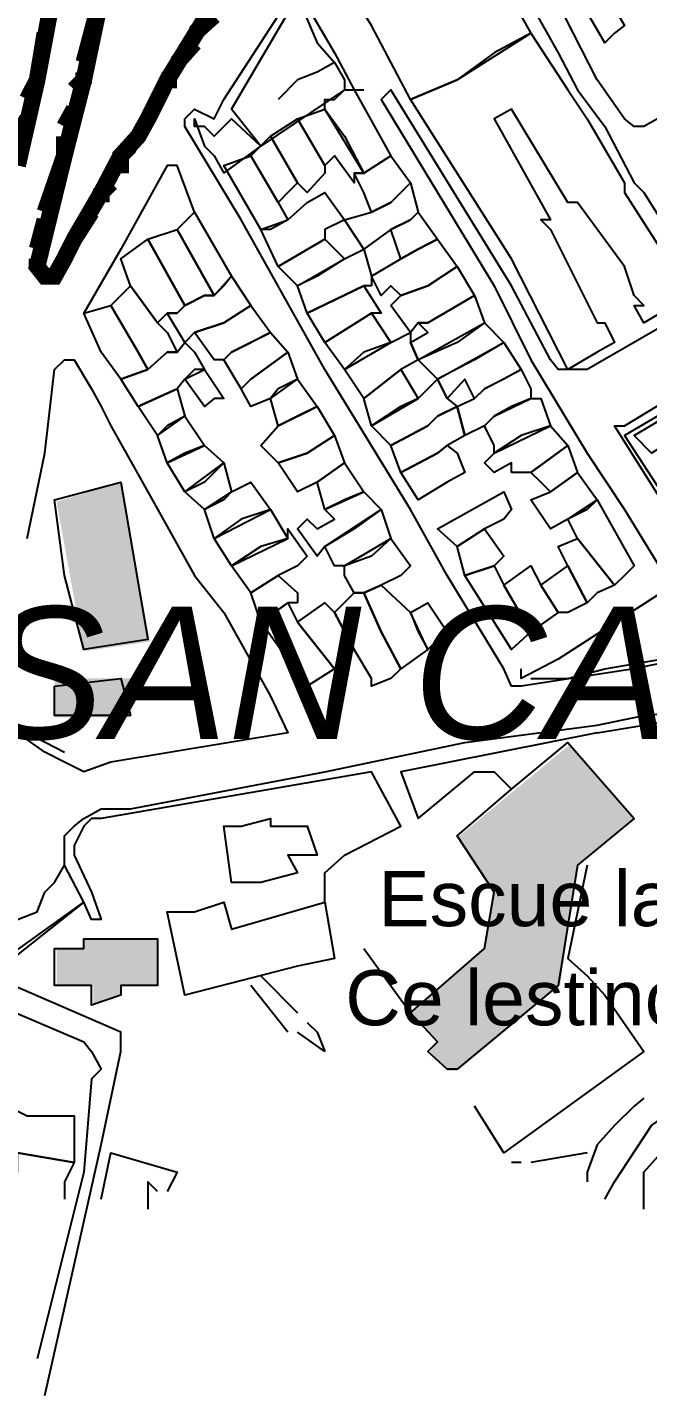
# Model space of a CAD drawing. Header units: millimetres. Extents: x -3588 to 75209, y -3737 to 38254.
# Drawn here: x 18329.5 to 18419.5, y 32650 to 32848.8 of the extents above; entities that cross this region are included whole.
import ezdxf

# ---------------------------------------------------------------- set-up
doc = ezdxf.new("R2010")
doc.units = ezdxf.units.MM
for name, color, linetype in [('H', 250, 'Continuous'), ('P', 253, 'Continuous'), ('T', 7, 'Continuous')]:
    doc.layers.add(name, color=color, linetype=linetype)

msp = doc.modelspace()

# ---------------------------------------------------------------- hatches: boundary and pattern name
at = {"layer": 'H', "linetype": 'Continuous'}
for points in [[(18337.642, 32758.155), (18333.689, 32779.888), (18343.003, 32782.705), (18347.244, 32759.564), (18337.642, 32758.155), (18337.642, 32758.155)], [(18333.401, 32748.553), (18344.412, 32748.553), (18344.412, 32754.202), (18333.401, 32754.202), (18333.401, 32748.553)], [(18391.847, 32697.181), (18390.422, 32697.181), (18387.894, 32699.998), (18389.014, 32701.406), (18385.061, 32705.359), (18395.8, 32714.961), (18397.208, 32723.155), (18391.847, 32731.045), (18400.025, 32737.831), (18408.218, 32744.6), (18417.533, 32733.878), (18409.339, 32727.092), (18406.794, 32709.6), (18391.847, 32697.181), (18391.847, 32697.181)], [(18339.05, 32706.767), (18339.05, 32709.6), (18333.689, 32709.6), (18333.689, 32714.961), (18337.642, 32714.961), (18337.642, 32716.37), (18343.003, 32716.37), (18348.365, 32716.37), (18348.365, 32709.6), (18343.003, 32709.6), (18343.003, 32708.192), (18339.05, 32706.767), (18339.05, 32706.767)]]:
    msp.add_hatch(color=256, dxfattribs=at).paths.add_polyline_path(points)

# ---------------------------------------------------------------- linework, layer by layer
at = {"layer": 'P'}
for points in [[(18406.522, 32912.847), (18403.978, 32911.439), (18399.737, 32907.486), (18394.375, 32902.125), (18387.606, 32895.339), (18383.653, 32891.114), (18379.412, 32885.753), (18374.051, 32880.376), (18367.281, 32869.365), (18360.511, 32858.643), (18349.773, 32841.151), (18346.956, 32835.501), (18340.187, 32824.779)], [(18397.208, 32845.103), (18391.847, 32841.151), (18385.061, 32838.318), (18379.412, 32849.04), (18372.642, 32860.051), (18390.422, 32869.365), (18402.569, 32847.92), (18397.208, 32845.103)], [(18440.386, 32849.04), (18440.386, 32847.92), (18440.386, 32846.512), (18431.072, 32841.151), (18418.941, 32834.365), (18417.533, 32834.365), (18416.124, 32835.501), (18412.171, 32841.151), (18403.978, 32857.234)], [(18414.7, 32847.92), (18413.292, 32846.512), (18407.93, 32855.826), (18409.339, 32857.234), (18410.747, 32854.69), (18412.171, 32855.826), (18416.124, 32849.04), (18414.7, 32847.92)], [(18328.04, 32828.716), (18330.873, 32841.151), (18333.401, 32854.69)], [(18334.825, 32815.177), (18333.401, 32812.632), (18331.993, 32812.632), (18330.873, 32814.04), (18334.825, 32830.14), (18337.642, 32841.151), (18340.187, 32853.281)], [(18374.051, 32843.679), (18375.475, 32841.151), (18375.475, 32839.726), (18363.328, 32831.548), (18359.087, 32836.91), (18368.689, 32853.281), (18371.522, 32846.512), (18374.051, 32843.679)], [(18368.689, 32854.69), (18370.098, 32851.873), (18374.051, 32845.103), (18376.883, 32839.726), (18378.292, 32839.726)], [(18401.161, 32854.69), (18406.522, 32845.103), (18409.339, 32839.726), (18413.292, 32834.365), (18417.533, 32826.187), (18418.941, 32824.779), (18425.711, 32814.04)], [(18424.302, 32757.019), (18417.533, 32755.611), (18401.161, 32753.066), (18399.737, 32753.066), (18398.616, 32755.611), (18390.422, 32769.166), (18385.061, 32778.752), (18372.642, 32799.077), (18360.511, 32820.826), (18352.318, 32834.365), (18352.318, 32835.501), (18353.726, 32836.91), (18356.559, 32835.501), (18357.967, 32838.318), (18365.873, 32850.465)], [(18407.93, 32839.726), (18410.747, 32835.501), (18416.124, 32826.187), (18416.124, 32824.779), (18425.711, 32809.815), (18418.941, 32805.862), (18417.533, 32808.391), (18418.941, 32808.391), (18417.533, 32809.815), (18416.124, 32814.04), (18409.339, 32823.354), (18407.93, 32823.354), (18399.737, 32836.91), (18397.208, 32835.501), (18405.386, 32820.826), (18403.978, 32820.826), (18405.386, 32819.402), (18412.171, 32805.862), (18413.292, 32805.862), (18414.7, 32803.03), (18412.171, 32801.621), (18407.93, 32799.077), (18399.737, 32815.177), (18385.061, 32838.318), (18391.847, 32841.151), (18402.569, 32847.92), (18407.93, 32839.726)], [(18374.051, 32843.679), (18371.522, 32842.271), (18368.689, 32841.151), (18365.873, 32838.318)], [(18374.051, 32838.318), (18375.475, 32839.726), (18376.883, 32839.726), (18382.244, 32830.14), (18378.292, 32827.595), (18372.642, 32836.91), (18372.642, 32838.318), (18374.051, 32838.318)], [(18426.847, 32808.391), (18410.747, 32799.077), (18409.339, 32799.077), (18407.93, 32799.077), (18406.522, 32799.077), (18405.386, 32800.501), (18399.737, 32811.224), (18382.244, 32839.726), (18380.836, 32838.318), (18397.208, 32811.224), (18402.569, 32800.501), (18410.747, 32786.946), (18416.124, 32778.752), (18422.894, 32767.742)], [(18375.475, 32832.957), (18378.292, 32827.595), (18376.883, 32827.595), (18376.883, 32826.187), (18374.051, 32830.14), (18372.642, 32828.716), (18368.689, 32835.501), (18372.642, 32836.91), (18375.475, 32832.957)], [(18357.967, 32827.595), (18363.328, 32831.548), (18359.087, 32835.501), (18357.967, 32834.365), (18356.559, 32832.957), (18355.15, 32834.365), (18353.726, 32834.365), (18353.726, 32835.501), (18355.15, 32831.548), (18356.559, 32830.14), (18357.967, 32827.595)], [(18372.642, 32828.716), (18372.642, 32827.595), (18370.098, 32824.779), (18368.689, 32826.187), (18364.736, 32832.957), (18368.689, 32835.501), (18372.642, 32828.716)], [(18367.281, 32824.779), (18365.873, 32823.354), (18361.92, 32830.14), (18364.736, 32832.957), (18368.689, 32826.187), (18367.281, 32824.779)], [(18364.736, 32819.402), (18363.328, 32819.402), (18357.967, 32828.716), (18361.92, 32830.14), (18365.873, 32823.354), (18367.281, 32820.826), (18364.736, 32819.402)], [(18382.244, 32823.354), (18379.412, 32821.946), (18378.292, 32824.779), (18376.883, 32827.595), (18378.292, 32827.595), (18382.244, 32830.14), (18385.061, 32826.187), (18382.244, 32823.354)], [(18353.726, 32821.946), (18351.197, 32828.716), (18349.773, 32828.716), (18343.003, 32816.585), (18337.642, 32807.271)], [(18382.244, 32819.402), (18378.292, 32816.585), (18375.475, 32820.826), (18379.412, 32821.946), (18382.244, 32823.354), (18385.061, 32826.187), (18386.197, 32821.946), (18385.061, 32820.826), (18382.244, 32819.402)], [(18340.187, 32824.779), (18336.234, 32817.993)], [(18370.098, 32823.354), (18372.642, 32824.779), (18375.475, 32820.826), (18372.642, 32819.402), (18372.642, 32817.993), (18365.873, 32814.04), (18363.328, 32819.402), (18367.281, 32820.826), (18370.098, 32823.354)], [(18357.967, 32811.224), (18356.559, 32809.815), (18351.197, 32819.402), (18353.726, 32821.946), (18359.087, 32812.632), (18357.967, 32811.224)], [(18386.197, 32816.585), (18383.653, 32815.177), (18382.244, 32819.402), (18385.061, 32820.826), (18386.197, 32821.946), (18389.014, 32817.993), (18386.197, 32816.585)], [(18355.15, 32809.815), (18352.318, 32808.391), (18346.956, 32817.993), (18351.197, 32819.402), (18356.559, 32809.815), (18355.15, 32809.815)], [(18336.234, 32817.993), (18334.825, 32815.177)], [(18351.197, 32807.271), (18349.773, 32807.271), (18348.365, 32805.862), (18344.412, 32811.224), (18343.003, 32815.177), (18346.956, 32817.993), (18352.318, 32808.391), (18351.197, 32807.271)], [(18371.522, 32812.632), (18368.689, 32811.224), (18365.873, 32814.04), (18372.642, 32817.993), (18375.475, 32815.177), (18371.522, 32812.632)], [(18387.606, 32811.224), (18383.653, 32809.815), (18382.244, 32811.224), (18380.836, 32809.815), (18379.412, 32812.632), (18383.653, 32815.177), (18386.197, 32816.585), (18389.014, 32817.993), (18391.847, 32814.04), (18387.606, 32811.224)], [(18379.412, 32811.224), (18378.292, 32811.224), (18370.098, 32807.271), (18368.689, 32811.224), (18375.475, 32815.177), (18378.292, 32816.585), (18379.412, 32812.632), (18379.412, 32811.224)], [(18386.197, 32805.862), (18385.061, 32804.454), (18382.244, 32808.391), (18383.653, 32809.815), (18387.606, 32811.224), (18391.847, 32814.04), (18394.375, 32809.815), (18387.606, 32805.862), (18386.197, 32805.862)], [(18345.548, 32801.621), (18341.595, 32808.391), (18344.412, 32811.224), (18348.365, 32805.862), (18349.773, 32804.454), (18351.197, 32801.621), (18349.773, 32801.621), (18346.956, 32799.077), (18345.548, 32801.621)], [(18351.197, 32807.271), (18352.318, 32808.391), (18355.15, 32809.815), (18356.559, 32809.815), (18359.087, 32812.632), (18361.92, 32808.391), (18357.967, 32805.862), (18353.726, 32804.454), (18352.318, 32803.03), (18349.773, 32807.271), (18351.197, 32807.271)], [(18379.412, 32807.271), (18372.642, 32803.03), (18370.098, 32807.271), (18378.292, 32811.224), (18380.836, 32807.271), (18379.412, 32807.271)], [(18391.847, 32803.03), (18386.197, 32800.501), (18385.061, 32803.03), (18387.606, 32804.454), (18386.197, 32805.862), (18387.606, 32805.862), (18394.375, 32809.815), (18395.8, 32805.862), (18391.847, 32803.03)], [(18340.187, 32801.621), (18337.642, 32807.271), (18341.595, 32808.391), (18345.548, 32801.621), (18346.956, 32799.077), (18343.003, 32797.668), (18340.187, 32801.621)], [(18361.92, 32803.03), (18359.087, 32801.621), (18357.967, 32800.501), (18356.559, 32800.501), (18353.726, 32804.454), (18357.967, 32805.862), (18361.92, 32808.391), (18364.736, 32804.454), (18361.92, 32803.03)], [(18378.292, 32801.621), (18375.475, 32799.077), (18372.642, 32803.03), (18379.412, 32807.271), (18382.244, 32803.03), (18378.292, 32801.621)], [(18394.375, 32800.501), (18389.014, 32797.668), (18386.197, 32800.501), (18395.8, 32805.862), (18398.616, 32803.03), (18394.375, 32800.501)], [(18359.087, 32801.621), (18364.736, 32804.454), (18367.281, 32801.621), (18361.92, 32797.668), (18360.511, 32796.26), (18357.967, 32800.501), (18359.087, 32801.621)], [(18382.244, 32803.03), (18385.061, 32804.454), (18385.061, 32803.03), (18386.197, 32800.501), (18383.653, 32799.077), (18378.292, 32794.852), (18375.475, 32799.077), (18382.244, 32803.03)], [(18353.726, 32799.077), (18352.318, 32797.668), (18351.197, 32796.26), (18345.548, 32793.716), (18343.003, 32797.668), (18346.956, 32799.077), (18349.773, 32801.621), (18351.197, 32801.621), (18352.318, 32803.03), (18353.726, 32801.621), (18355.15, 32799.077), (18353.726, 32799.077)], [(18365.873, 32796.26), (18364.736, 32794.852), (18361.92, 32793.716), (18360.511, 32796.26), (18361.92, 32797.668), (18367.281, 32801.621), (18368.689, 32797.668), (18365.873, 32796.26)], [(18398.616, 32797.668), (18395.8, 32796.26), (18394.375, 32794.852), (18392.967, 32797.668), (18390.422, 32794.852), (18389.014, 32797.668), (18398.616, 32803.03), (18401.161, 32799.077), (18398.616, 32797.668)], [(18329.448, 32774.527), (18331.993, 32786.946), (18333.401, 32799.077), (18334.825, 32800.501), (18336.234, 32800.501), (18338.762, 32796.26), (18340.187, 32793.716)], [(18356.559, 32794.852), (18355.15, 32793.716), (18352.318, 32797.668), (18355.15, 32799.077), (18357.967, 32794.852), (18356.559, 32794.852)], [(18383.653, 32793.716), (18379.412, 32790.899), (18378.292, 32794.852), (18383.653, 32799.077), (18386.197, 32794.852), (18383.653, 32793.716)], [(18399.737, 32793.716), (18397.208, 32792.307), (18395.8, 32790.899), (18392.967, 32789.491), (18391.847, 32793.716), (18394.375, 32794.852), (18395.8, 32796.26), (18401.161, 32799.077), (18402.569, 32796.26), (18402.569, 32794.852), (18399.737, 32793.716)], [(18421.486, 32780.176), (18414.7, 32790.899), (18416.124, 32790.899), (18429.663, 32799.077)], [(18433.616, 32799.077), (18432.496, 32799.077), (18416.124, 32789.491), (18421.486, 32781.297), (18426.847, 32771.983), (18433.616, 32759.852), (18435.025, 32759.852), (18444.627, 32760.972), (18446.035, 32759.852)], [(18433.616, 32797.668), (18435.025, 32796.26), (18420.061, 32786.946), (18417.533, 32789.491), (18433.616, 32799.077), (18433.616, 32797.668)], [(18368.689, 32792.307), (18365.873, 32790.899), (18364.736, 32794.852), (18368.689, 32797.668), (18371.522, 32793.716), (18368.689, 32792.307)], [(18390.422, 32794.852), (18391.847, 32793.716), (18389.014, 32792.307), (18387.606, 32790.899), (18382.244, 32788.066), (18379.412, 32790.899), (18386.197, 32794.852), (18389.014, 32797.668), (18390.422, 32794.852)], [(18349.773, 32790.899), (18348.365, 32789.491), (18345.548, 32793.716), (18351.197, 32796.26), (18352.318, 32792.307), (18349.773, 32790.899)], [(18340.187, 32793.716), (18341.595, 32790.899), (18346.956, 32781.297), (18353.726, 32769.166), (18357.967, 32763.805), (18364.736, 32751.658), (18367.281, 32746.297), (18341.595, 32742.056), (18337.642, 32740.647), (18334.825, 32742.056), (18331.993, 32743.48), (18328.04, 32746.297)], [(18370.098, 32786.946), (18365.873, 32785.538), (18363.328, 32788.066), (18365.873, 32790.899), (18371.522, 32793.716), (18374.051, 32789.491), (18370.098, 32786.946)], [(18392.967, 32789.491), (18390.422, 32788.066), (18389.014, 32786.946), (18383.653, 32784.129), (18382.244, 32788.066), (18387.606, 32790.899), (18389.014, 32792.307), (18391.847, 32793.716), (18392.967, 32789.491)], [(18401.161, 32789.491), (18397.208, 32786.946), (18397.208, 32788.066), (18395.8, 32790.899), (18397.208, 32792.307), (18402.569, 32794.852), (18403.978, 32794.852), (18405.386, 32790.899), (18401.161, 32789.491)], [(18352.318, 32786.946), (18349.773, 32785.538), (18348.365, 32789.491), (18352.318, 32792.307), (18355.15, 32788.066), (18352.318, 32786.946)], [(18370.098, 32786.946), (18374.051, 32789.491), (18375.475, 32785.538), (18371.522, 32782.705), (18368.689, 32781.297), (18365.873, 32785.538), (18370.098, 32786.946)], [(18399.737, 32784.129), (18399.737, 32785.538), (18397.208, 32784.129), (18395.8, 32785.538), (18397.208, 32786.946), (18405.386, 32790.899), (18407.93, 32788.066), (18402.569, 32784.129), (18401.161, 32784.129), (18399.737, 32784.129)], [(18355.15, 32782.705), (18352.318, 32781.297), (18349.773, 32785.538), (18355.15, 32788.066), (18357.967, 32785.538), (18355.15, 32782.705)], [(18390.422, 32782.705), (18386.197, 32780.176), (18383.653, 32784.129), (18389.014, 32786.946), (18390.422, 32788.066), (18391.847, 32786.946), (18392.967, 32784.129), (18390.422, 32782.705)], [(18403.978, 32782.705), (18402.569, 32784.129), (18407.93, 32788.066), (18409.339, 32784.129), (18405.386, 32781.297), (18403.978, 32782.705)], [(18357.967, 32780.176), (18355.15, 32778.752), (18352.318, 32781.297), (18357.967, 32785.538), (18359.087, 32781.297), (18357.967, 32780.176)], [(18375.475, 32780.176), (18372.642, 32778.752), (18371.522, 32782.705), (18375.475, 32785.538), (18378.292, 32781.297), (18375.475, 32780.176)], [(18410.747, 32778.752), (18407.93, 32777.344), (18405.386, 32775.935), (18402.569, 32780.176), (18405.386, 32781.297), (18409.339, 32784.129), (18412.171, 32780.176), (18410.747, 32778.752)], [(18334.825, 32769.166), (18333.401, 32780.176), (18343.003, 32782.705), (18346.956, 32759.852), (18337.642, 32758.427), (18334.825, 32769.166)], [(18360.511, 32777.344), (18356.559, 32774.527), (18355.15, 32778.752), (18359.087, 32781.297), (18361.92, 32782.705), (18364.736, 32778.752), (18360.511, 32777.344)], [(18376.883, 32775.935), (18372.642, 32773.391), (18371.522, 32771.983), (18368.689, 32775.935), (18370.098, 32777.344), (18371.522, 32775.935), (18374.051, 32777.344), (18372.642, 32778.752), (18378.292, 32781.297), (18380.836, 32778.752), (18376.883, 32775.935)], [(18398.616, 32777.344), (18395.8, 32775.935), (18391.847, 32773.391), (18389.014, 32775.935), (18398.616, 32781.297), (18399.737, 32778.752), (18398.616, 32777.344)], [(18416.124, 32769.166), (18414.7, 32767.742), (18409.339, 32774.527), (18407.93, 32777.344), (18412.171, 32780.176), (18417.533, 32770.574), (18416.124, 32769.166)], [(18363.328, 32773.391), (18359.087, 32770.574), (18356.559, 32774.527), (18364.736, 32778.752), (18367.281, 32774.527), (18363.328, 32773.391)], [(18379.412, 32771.983), (18375.475, 32770.574), (18374.051, 32770.574), (18372.642, 32773.391), (18380.836, 32778.752), (18382.244, 32774.527), (18379.412, 32771.983)], [(18368.689, 32770.574), (18365.873, 32769.166), (18361.92, 32766.621), (18359.087, 32770.574), (18367.281, 32774.527), (18367.281, 32775.935), (18370.098, 32771.983), (18368.689, 32770.574)], [(18397.208, 32770.574), (18392.967, 32769.166), (18391.847, 32773.391), (18395.8, 32775.935), (18398.616, 32771.983), (18397.208, 32770.574)], [(18383.653, 32769.166), (18380.836, 32767.742), (18378.292, 32766.621), (18376.883, 32766.621), (18375.475, 32769.166), (18375.475, 32770.574), (18382.244, 32774.527), (18385.061, 32770.574), (18383.653, 32769.166)], [(18412.171, 32766.621), (18410.747, 32765.213), (18407.93, 32770.574), (18406.522, 32773.391), (18409.339, 32774.527), (18414.7, 32767.742), (18412.171, 32766.621)], [(18398.616, 32767.742), (18402.569, 32760.972), (18399.737, 32758.427), (18392.967, 32769.166), (18397.208, 32770.574), (18398.616, 32767.742)], [(18403.978, 32767.742), (18406.522, 32763.805), (18402.569, 32760.972), (18398.616, 32767.742), (18402.569, 32770.574), (18403.978, 32767.742)], [(18407.93, 32763.805), (18406.522, 32763.805), (18403.978, 32767.742), (18407.93, 32770.574), (18410.747, 32765.213), (18407.93, 32763.805)], [(18368.689, 32765.213), (18367.281, 32765.213), (18363.328, 32762.38), (18361.92, 32766.621), (18365.873, 32769.166), (18368.689, 32766.621), (18368.689, 32765.213)], [(18386.197, 32760.972), (18387.606, 32758.427), (18383.653, 32755.611), (18380.836, 32760.972), (18378.292, 32766.621), (18380.836, 32767.742), (18385.061, 32763.805), (18386.197, 32760.972)], [(18382.244, 32754.202), (18379.412, 32753.066), (18379.412, 32754.202), (18376.883, 32758.427), (18374.051, 32763.805), (18376.883, 32766.621), (18378.292, 32766.621), (18380.836, 32760.972), (18383.653, 32755.611), (18382.244, 32754.202)], [(18402.569, 32754.202), (18407.93, 32754.202), (18413.292, 32755.611), (18421.486, 32757.019), (18424.302, 32758.427), (18425.711, 32759.852), (18425.711, 32760.972), (18424.302, 32760.972), (18421.486, 32766.621), (18406.522, 32757.019), (18401.161, 32754.202), (18401.161, 32755.611)], [(18368.689, 32762.38), (18374.051, 32755.611), (18370.098, 32753.066), (18363.328, 32762.38), (18367.281, 32765.213), (18368.689, 32762.38)], [(18374.051, 32763.805), (18376.883, 32758.427), (18374.051, 32755.611), (18368.689, 32762.38), (18372.642, 32765.213), (18374.051, 32763.805)], [(18389.014, 32759.852), (18387.606, 32758.427), (18385.061, 32763.805), (18387.606, 32765.213), (18390.422, 32760.972), (18389.014, 32759.852)], [(18333.401, 32753.066), (18343.003, 32754.202), (18344.412, 32748.841), (18333.401, 32748.841), (18333.401, 32753.066), (18333.401, 32753.066)], [(18328.04, 32719.202), (18330.873, 32720.323), (18331.993, 32723.155), (18333.401, 32724.564), (18334.825, 32727.092), (18334.825, 32729.925), (18334.825, 32731.333), (18336.234, 32732.741), (18337.642, 32733.878), (18340.187, 32735.286), (18344.412, 32735.286), (18372.642, 32740.647), (18392.967, 32744.888), (18412.171, 32747.417), (18418.941, 32748.841), (18432.496, 32750.249), (18433.616, 32751.658)], [(18412.171, 32746.297), (18418.941, 32747.417), (18433.616, 32750.249), (18443.219, 32751.658)], [(18326.632, 32748.841), (18329.448, 32746.297), (18334.825, 32743.48)], [(18412.171, 32746.297), (18383.653, 32740.647), (18386.197, 32733.878), (18394.375, 32740.647), (18397.208, 32740.647), (18399.737, 32738.103)], [(18391.847, 32697.453), (18390.422, 32697.453), (18387.606, 32699.998), (18389.014, 32701.406), (18385.061, 32705.647), (18395.8, 32714.961), (18397.208, 32723.155), (18391.847, 32731.333), (18399.737, 32738.103), (18407.93, 32744.888), (18417.533, 32733.878), (18409.339, 32727.092), (18406.522, 32709.6), (18391.847, 32697.453), (18391.847, 32697.453)], [(18372.642, 32721.731), (18372.642, 32725.972), (18375.475, 32728.516), (18383.653, 32732.741), (18379.412, 32740.647), (18340.187, 32733.878), (18338.762, 32733.878), (18337.642, 32732.741), (18336.234, 32729.925), (18336.234, 32728.516), (18338.762, 32723.155), (18340.187, 32719.202), (18338.762, 32719.202), (18337.642, 32721.731)], [(18363.328, 32724.564), (18359.087, 32724.564), (18357.967, 32732.741), (18360.511, 32732.741), (18364.736, 32733.878), (18364.736, 32732.741), (18370.098, 32732.741), (18371.522, 32728.516), (18367.281, 32728.516), (18368.689, 32725.972), (18363.328, 32724.564)], [(18322.679, 32711.008), (18337.642, 32721.731), (18334.825, 32727.092)], [(18410.747, 32727.092), (18407.93, 32713.553), (18410.747, 32711.008), (18413.292, 32708.192), (18418.941, 32699.998), (18398.616, 32685.322), (18394.375, 32692.092)], [(18337.642, 32721.731), (18324.087, 32711.008)], [(18353.726, 32720.323), (18357.967, 32721.731), (18359.087, 32717.778), (18372.642, 32721.731), (18374.051, 32713.553), (18368.689, 32712.417), (18352.318, 32708.192), (18349.773, 32720.323), (18353.726, 32720.323)], [(18338.762, 32706.767), (18338.762, 32709.6), (18333.401, 32709.6), (18333.401, 32714.961), (18337.642, 32714.961), (18337.642, 32716.37), (18343.003, 32716.37), (18348.365, 32716.37), (18348.365, 32709.6), (18343.003, 32709.6), (18343.003, 32708.192), (18338.762, 32706.767), (18338.762, 32706.767)], [(18378.292, 32714.961), (18385.061, 32705.647)], [(18331.993, 32650.034), (18340.187, 32686.443), (18343.003, 32699.998), (18343.003, 32701.406), (18343.003, 32702.83), (18324.087, 32711.008)], [(18363.328, 32711.008), (18368.689, 32705.647)], [(18307.715, 32664.998), (18315.909, 32704.239), (18317.317, 32708.192), (18317.317, 32709.6), (18318.438, 32709.6), (18337.642, 32701.406), (18338.762, 32699.998), (18340.187, 32697.453), (18338.762, 32696.045), (18337.642, 32682.506), (18330.873, 32655.395)], [(18367.281, 32702.83), (18361.92, 32709.6)], [(18370.098, 32704.239), (18371.522, 32702.83), (18372.642, 32699.998)], [(18372.642, 32699.998), (18368.689, 32702.83)], [(18413.292, 32678.553), (18414.7, 32681.081), (18420.061, 32689.275), (18429.663, 32696.045), (18437.857, 32702.83), (18441.81, 32698.878)], [(18418.941, 32677.128), (18418.941, 32682.506), (18421.486, 32685.322), (18428.255, 32690.684), (18432.496, 32690.684), (18437.857, 32694.637), (18441.81, 32698.878)], [(18336.234, 32686.443), (18336.234, 32683.914), (18328.04, 32685.322), (18325.223, 32686.443), (18326.632, 32687.867), (18326.632, 32689.275), (18326.632, 32692.092), (18329.448, 32690.684), (18336.234, 32690.684), (18336.234, 32686.443)], [(18418.941, 32693.228), (18417.533, 32692.092), (18414.7, 32689.275), (18412.171, 32686.443)], [(18412.171, 32686.443), (18410.747, 32682.506), (18410.747, 32681.081)], [(18324.087, 32679.673), (18325.223, 32682.506), (18328.04, 32682.506), (18328.04, 32685.322), (18336.234, 32683.914), (18334.825, 32681.081)], [(18340.187, 32678.553), (18341.595, 32685.322), (18351.197, 32682.506), (18349.773, 32679.673)], [(18401.161, 32683.914), (18399.737, 32683.914)], [(18410.747, 32685.322), (18402.569, 32683.914)], [(18334.825, 32681.081), (18334.825, 32678.553)], [(18348.365, 32679.673), (18346.956, 32681.081), (18346.956, 32677.128)]]:
    msp.add_lwpolyline(points, dxfattribs=at)
for points, const_width in [([(18340.187, 32853.281), (18337.642, 32841.151), (18334.825, 32830.14), (18330.873, 32814.04), (18331.993, 32812.632), (18333.401, 32812.632), (18334.825, 32815.177), (18336.234, 32817.993), (18340.187, 32824.779), (18343.003, 32830.14), (18345.548, 32832.957), (18346.956, 32835.501), (18349.773, 32841.151), (18360.511, 32858.643)], 2.417), ([(18340.187, 32853.281), (18337.642, 32841.151), (18334.825, 32830.14), (18330.873, 32814.04), (18331.993, 32812.632), (18333.401, 32812.632), (18334.825, 32815.177), (18336.234, 32817.993), (18340.187, 32824.779), (18343.003, 32830.14), (18345.548, 32832.957), (18346.956, 32835.501), (18349.773, 32841.151), (18360.511, 32858.643)], 1.2), ([(18328.04, 32828.716), (18330.873, 32841.151), (18333.401, 32854.69)], 2.417), ([(18328.04, 32828.716), (18330.873, 32841.151), (18333.401, 32854.69)], 1.2), ([(18340.187, 32854.69), (18340.187, 32853.281), (18337.642, 32843.679)], 2.417), ([(18353.726, 32847.92), (18356.559, 32850.465)], 2.417), ([(18329.448, 32838.318), (18330.873, 32841.151), (18331.993, 32847.92)], 2.417), ([(18351.197, 32843.679), (18353.726, 32846.512)], 2.417), ([(18337.642, 32842.271), (18337.642, 32841.151), (18336.234, 32839.726)], 2.417), ([(18345.548, 32832.957), (18346.956, 32835.501), (18349.773, 32841.151), (18351.197, 32841.151)], 2.417), ([(18336.234, 32836.91), (18334.825, 32834.365)], 2.417), ([(18328.04, 32832.957), (18329.448, 32835.501)], 2.417), ([(18334.825, 32832.957), (18334.825, 32830.14), (18331.993, 32821.946)], 2.417), ([(18343.003, 32827.595), (18343.003, 32830.14), (18344.412, 32831.548)], 2.417), ([(18340.187, 32823.354), (18340.187, 32824.779), (18341.595, 32826.187)], 2.417), ([(18333.401, 32812.632), (18334.825, 32815.177), (18336.234, 32817.993), (18338.762, 32821.946)], 2.417), ([(18331.993, 32820.826), (18330.873, 32816.585)], 2.417), ([(18330.873, 32815.177), (18330.873, 32814.04), (18331.993, 32812.632)], 2.417)]:
    msp.add_lwpolyline(points, dxfattribs=dict(at, const_width=const_width))

# ---------------------------------------------------------------- texts
at = {"layer": 'T', "attachment_point": 1}
for s, insert, char_height in [('{\\fArial|b0|i1|c0|p18;SAN CAYETANO}', (18322.791, 32764.637), 19.20446), ('{\\fArial|b0|i0|c0|p18;Escue la Jo sé}', (18380.404, 32726.228), 8.00186), ('{\\fArial|b0|i0|c0|p18;Ce lestino  Mutis}', (18375.603, 32711.825), 8.00186)]:
    msp.add_mtext(s, dxfattribs=dict(at, insert=insert, char_height=char_height))

doc.saveas('drawing.dxf')
